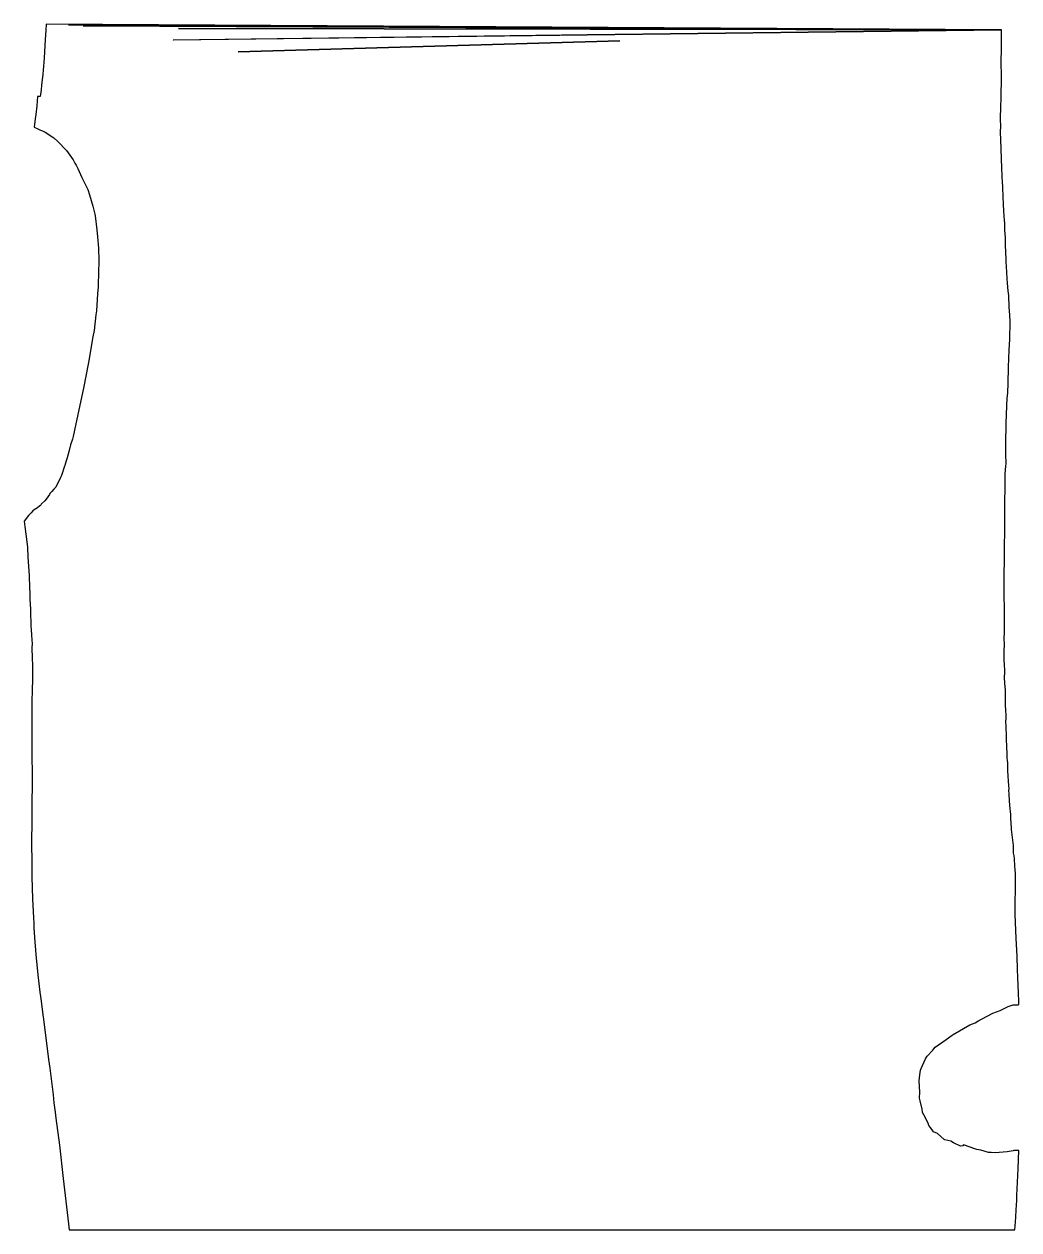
# Model space of a CAD drawing. Extents: x 7 to 159, y 0 to 184.
import ezdxf

# ---------------------------------------------------------------- set-up
doc = ezdxf.new("R2010")
doc.units = 0
doc.layers.add('15_45000', color=7, linetype='CONTINUOUS')

msp = doc.modelspace()

# ---------------------------------------------------------------- linework, layer by layer
at = {"layer": '15_45000', "color": 5}
for points in [[(9.805, 34.971), (10.068, 32.856), (10.166, 32.196), (10.967, 26.027), (11.124, 24.728), (11.188, 24.292), (11.64, 20.654), (11.782, 19.442), (11.974, 17.981), (12.078, 17.085), (12.599, 12.943), (13.207, 7.862), (13.994, 0.947), (14.092, 0.006), (158.53401, 0.006), (158.606, 1.238), (158.658, 1.952), (158.716, 3.05), (158.80801, 4.498), (158.83601, 5.244), (159.03201, 9.316), (159.12701, 12.138), (159.04301, 12.116), (158.367, 12.118), (158.24101, 12.074), (157.356, 11.945), (155.496, 11.78), (154.901, 11.835), (154.47701, 11.844), (153.315, 12.163), (152.68401, 12.269), (152.55801, 12.334), (150.662, 12.984), (150.57101, 12.835), (150.205, 12.785), (149.15701, 13.325), (148.716, 13.566), (147.826, 13.755), (147.72601, 13.8), (146.72301, 14.739), (146.07301, 14.996), (145.61301, 15.639), (145.35901, 15.978), (145.29601, 16.334), (144.61301, 17.563), (144.42601, 17.952), (144.34901, 18.446), (144.07501, 19.746), (143.97101, 20.136), (144.00101, 21.041), (143.88701, 22.777), (144.005, 23.686), (144.12201, 24.427), (144.188, 24.649), (144.88901, 26.156), (145.033, 26.379), (145.106, 26.553), (145.992, 27.461), (146.119, 27.676), (146.334, 27.914), (148.01401, 29.106), (148.959, 29.763), (149.03401, 29.83), (149.08801, 29.85), (151.61401, 31.343), (152.45201, 31.626), (153.01701, 31.983), (153.44301, 32.227), (155.153, 33.095), (156.259, 33.507), (156.554, 33.701), (157.50301, 34.143), (158.23901, 34.394), (158.44101, 34.373), (158.47401, 34.345), (158.492, 34.373), (159.02701, 34.373), (159.121, 34.439), (159.11, 34.969), (159.06201, 36.171), (158.98401, 38.571), (158.93001, 39.772), (158.856, 41.768), (158.714, 44.576), (158.565, 48.179), (158.55602, 48.548), (158.552, 49.636), (158.55801, 50.096), (158.62201, 51.998), (158.62801, 52.362), (158.63, 53.134), (158.59601, 54.336), (158.54401, 55.111), (158.50401, 55.544), (158.45601, 56.73), (158.408, 57.14), (158.33, 57.562), (158.33, 58.334), (158.31601, 58.728), (158.276, 59.13), (158.17401, 59.948), (158.104, 60.364), (158.048, 60.772), (158.022, 61.168), (157.97801, 61.572), (157.94801, 61.968), (157.90001, 63.14), (157.87901, 63.482), (157.84401, 63.932), (157.798, 64.334), (157.692, 65.522), (157.65201, 66.686), (157.61601, 67.084), (157.62201, 67.46201), (157.60001, 67.854), (157.53801, 68.64001), (157.507, 69.35001), (157.45801, 70.19601), (157.42001, 71.35201), (157.37801, 71.746), (157.354, 72.134), (157.34601, 72.51801), (157.32401, 72.90401), (157.3, 73.674), (157.22801, 75.216), (157.18401, 77.132), (157.158, 77.51801), (157.18001, 78.274), (157.175, 78.581), (157.14401, 79.426), (157.09401, 80.19601), (157.10201, 81.332), (157.06201, 82.48), (157.007, 83.55), (156.95201, 84.396), (156.968, 85.152), (156.96201, 85.454), (156.93501, 86.37501), (156.90001, 87.05601), (156.86501, 88.117), (156.86601, 88.578), (156.908, 89.33401), (156.90201, 90.47201), (156.94, 91.228), (156.944, 92.287), (156.93401, 92.746), (156.938, 93.506), (156.923, 94.562), (156.86601, 97.298), (156.90601, 98.05801), (156.89001, 98.816), (156.90201, 100.71201), (156.91501, 101.771), (156.94601, 102.992), (156.95201, 104.132), (156.944, 104.89001), (156.95901, 106.33), (156.964, 108.23), (156.996, 109.83201), (156.98801, 111.273), (157.03201, 113.409), (157.048, 115.54401), (157.15001, 116.714), (157.16801, 117.09601), (157.16801, 117.478), (157.132, 118.15401), (157.11801, 118.604), (157.134, 119.75201), (157.13, 120.51201), (157.14201, 121.27601), (157.18001, 122.05201), (157.20001, 123.2), (157.298, 125.90401), (157.35001, 127.06801), (157.41801, 127.85801), (157.42601, 128.244), (157.472, 129.028), (157.468, 129.408), (157.51201, 130.192), (157.522, 130.96201), (157.56001, 131.804), (157.62801, 134.45401), (157.72601, 136.03801), (157.744, 136.75601), (157.76601, 137.21001), (157.804, 137.612), (157.80901, 138.436), (157.804, 138.76201), (157.74901, 139.828), (157.664, 140.98401), (157.57301, 142.783), (157.51601, 143.511), (157.39001, 144.64201), (157.326, 145.36401), (157.22801, 147.20401), (157.18201, 147.936), (157.17601, 148.31201), (157.091, 150.459), (157.07001, 151.66), (157.00201, 152.75201), (157.00801, 153.134), (156.994, 153.50401), (156.96001, 153.858), (156.95601, 154.23401), (156.884, 154.94), (156.85001, 155.67201), (156.78001, 156.75401), (156.744, 157.86201), (156.65401, 159.29601), (156.62201, 160.231), (156.59401, 160.76401), (156.58601, 161.136), (156.53201, 162.22), (156.412, 165.134), (156.382, 166.61401), (156.34201, 167.70601), (156.35201, 168.75002), (156.34401, 169.59201), (156.37201, 171.88), (156.40201, 172.66), (156.42001, 174.188), (156.45401, 174.97801), (156.46201, 175.36401), (156.45601, 175.64301), (156.46001, 176.86801), (156.44701, 177.89201), (156.45001, 181.09801), (156.46001, 181.67902), (156.48201, 182.17401), (156.47601, 182.54401), (156.49001, 183.37401), (10.57, 184.246), (10.516, 183.30801), (10.458, 181.858), (10.322, 180.06001), (10.264, 179.03601), (10.056, 176.60001), (9.868, 174.89401), (9.812, 174.188), (9.731, 173.47701), (9.694, 173.16602), (9.282, 173.20401), (9.234, 172.48201), (9.17, 171.75801), (9.009, 170.44701), (8.906, 169.75301), (8.74, 168.51401), (9.193, 168.27901), (9.742, 168.06401), (10.031, 167.942), (10.434, 167.72202), (11.773, 166.869), (12.381, 166.33401), (13.68, 164.93201), (14.711, 163.49301), (14.827, 163.31201), (14.963, 163.00601), (15.168, 162.69101), (15.413, 162.18901), (16.045, 160.798), (16.936, 158.95901), (17.228, 158.164), (17.724, 156.416), (18.02, 155.222), (18.065, 154.97401), (18.327, 152.81401), (18.44, 151.73801), (18.576, 150.01601), (18.633, 148.07201), (18.55, 144.425), (18.532, 144.123), (18.439, 143.04201), (18.269, 140.453), (18.18, 139.83301), (17.926, 137.431), (17.726, 136.48001), (17.452, 134.96201), (17.099, 132.78801), (16.92, 131.80101), (16.679, 130.69501), (16.295, 128.63701), (15.128, 123.173), (14.686, 121.21201), (14.588, 120.82401), (14.328, 119.98601), (14.101, 119.08201), (13.799, 117.97101), (13.665, 117.506), (13.448, 116.812), (13.369, 116.705), (13.25, 116.26701), (13.084, 115.75301), (12.905, 115.271), (12.767, 114.95601), (12.076, 113.51301), (11.772, 113.186), (11.467, 112.813), (11.222, 112.578), (11.164, 112.50001), (11.083, 112.36101), (10.594, 111.68201), (10.376, 111.41801), (9.831, 110.90301), (9.71, 110.688), (9.635, 110.662), (9.277, 110.328), (8.741, 110.04001), (8.546, 109.858), (8.316, 109.56701), (7.901, 109.15501), (7.223, 108.32001), (7.297, 107.882), (7.354, 107.48601), (7.476, 106.311), (7.574, 105.524), (7.634, 105.11001), (7.675, 104.73701), (7.716, 104.32401), (7.744, 103.93201), (7.77, 103.15401), (7.79, 102.79201), (7.984, 100.005), (8.044, 98.11001), (8.086, 97.33601), (8.097, 96.993), (8.106, 96.18001), (8.134, 95.79601), (8.182, 94.64001), (8.189, 94.21001), (8.238, 92.66901), (8.256, 92.332), (8.316, 91.619), (8.352, 90.95801), (8.416, 90.04), (8.428, 89.65601), (8.414, 88.888), (8.445, 87.413), (8.496, 86.21201), (8.483, 84.23901), (8.454, 82.374), (8.4, 80.83), (8.416, 80.45), (8.418, 80.066), (8.392, 79.29401), (8.41, 77.65601), (8.408, 76.998), (8.384, 76.222), (8.41, 75.464), (8.41, 73.93), (8.422, 73.164), (8.4, 71.622), (8.438, 70.484), (8.446, 68.956), (8.438, 67.41801), (8.415, 65.929), (8.378, 61.638), (8.334, 60.082), (8.334, 59.749), (8.336, 59.316), (8.362, 58.558), (8.36, 58.176), (8.374, 57.085), (8.402, 55.896), (8.402, 55.13), (8.418, 53.932), (8.518, 50.6), (8.635, 47.675), (8.682, 46.882), (8.716, 46.142), (8.808, 44.68), (9.027, 42.101), (9.322, 38.994), (9.632, 36.322), (9.724, 35.653), (9.805, 34.971)], [(121.773, 183.55602), (14.18, 184.12001), (14.014, 184.12801), (121.773, 183.55602)], [(25.62, 183.93401), (16.294, 183.97401), (16.236, 183.98201), (156.49001, 183.37401), (25.62, 183.93401)], [(24.045, 184.01901), (83.356, 183.73201), (24.045, 184.01901)], [(93.25401, 182.59201), (30.022, 181.81201), (29.982, 181.82001), (156.49001, 183.37401), (93.25401, 182.59201)], [(30.798, 183.57001), (156.49001, 183.37401), (30.798, 183.57001)], [(98.19601, 181.70001), (39.888, 180.026), (98.19601, 181.70001)]]:
    msp.add_lwpolyline(points, dxfattribs=at)

doc.saveas('drawing.dxf')
